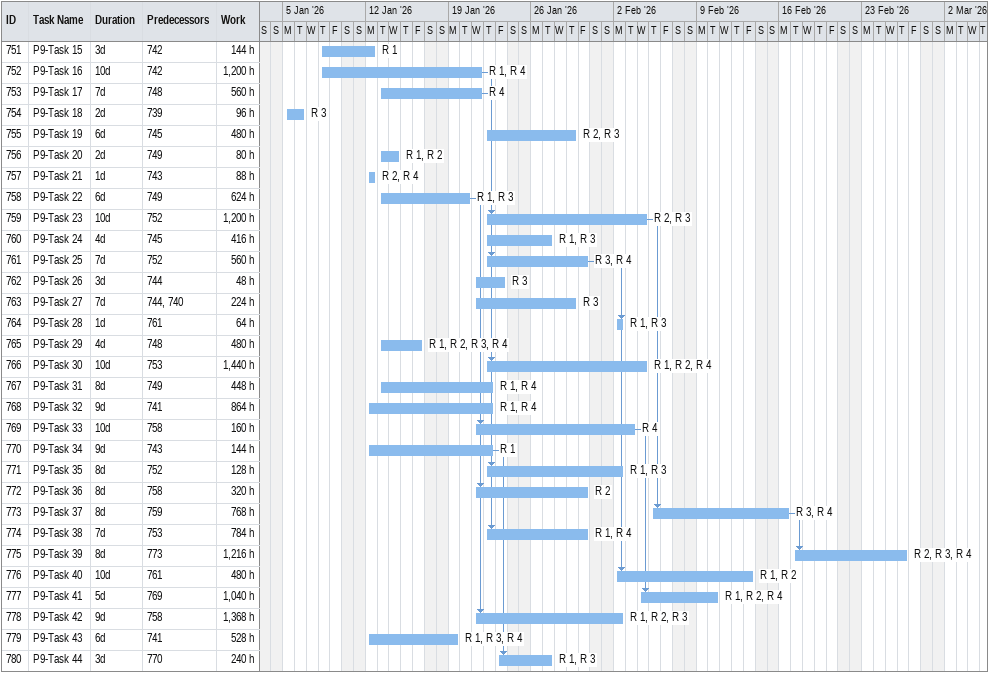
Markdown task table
| ID | Task | Duration | Start | Finish | Predecessors | Resources | Work (h) |
|---|---|---|---|---|---|---|---|
| 751 | P9-Task 15 | 3d | 2026-01-08 | 2026-01-12 | 742 | R 1 | 144 |
| 752 | P9-Task 16 | 10d | 2026-01-08 | 2026-01-21 | 742 | R 1, R 4 | 1200 |
| 753 | P9-Task 17 | 7d | 2026-01-13 | 2026-01-21 | 748 | R 4 | 560 |
| 754 | P9-Task 18 | 2d | 2026-01-05 | 2026-01-06 | 739 | R 3 | 96 |
| 755 | P9-Task 19 | 6d | 2026-01-22 | 2026-01-29 | 745 | R 2, R 3 | 480 |
| 756 | P9-Task 20 | 2d | 2026-01-13 | 2026-01-14 | 749 | R 1, R 2 | 80 |
| 757 | P9-Task 21 | 1d | 2026-01-12 | 2026-01-12 | 743 | R 2, R 4 | 88 |
| 758 | P9-Task 22 | 6d | 2026-01-13 | 2026-01-20 | 749 | R 1, R 3 | 624 |
| 759 | P9-Task 23 | 10d | 2026-01-22 | 2026-02-04 | 752 | R 2, R 3 | 1200 |
| 760 | P9-Task 24 | 4d | 2026-01-22 | 2026-01-27 | 745 | R 1, R 3 | 416 |
| 761 | P9-Task 25 | 7d | 2026-01-22 | 2026-01-30 | 752 | R 3, R 4 | 560 |
| 762 | P9-Task 26 | 3d | 2026-01-21 | 2026-01-23 | 744 | R 3 | 48 |
| 763 | P9-Task 27 | 7d | 2026-01-21 | 2026-01-29 | 744, 740 | R 3 | 224 |
| 764 | P9-Task 28 | 1d | 2026-02-02 | 2026-02-02 | 761 | R 1, R 3 | 64 |
| 765 | P9-Task 29 | 4d | 2026-01-13 | 2026-01-16 | 748 | R 1, R 2, R 3, R 4 | 480 |
| 766 | P9-Task 30 | 10d | 2026-01-22 | 2026-02-04 | 753 | R 1, R 2, R 4 | 1440 |
| 767 | P9-Task 31 | 8d | 2026-01-13 | 2026-01-22 | 749 | R 1, R 4 | 448 |
| 768 | P9-Task 32 | 9d | 2026-01-12 | 2026-01-22 | 741 | R 1, R 4 | 864 |
| 769 | P9-Task 33 | 10d | 2026-01-21 | 2026-02-03 | 758 | R 4 | 160 |
| 770 | P9-Task 34 | 9d | 2026-01-12 | 2026-01-22 | 743 | R 1 | 144 |
| 771 | P9-Task 35 | 8d | 2026-01-22 | 2026-02-02 | 752 | R 1, R 3 | 128 |
| 772 | P9-Task 36 | 8d | 2026-01-21 | 2026-01-30 | 758 | R 2 | 320 |
| 773 | P9-Task 37 | 8d | 2026-02-05 | 2026-02-16 | 759 | R 3, R 4 | 768 |
| 774 | P9-Task 38 | 7d | 2026-01-22 | 2026-01-30 | 753 | R 1, R 4 | 784 |
| 775 | P9-Task 39 | 8d | 2026-02-17 | 2026-02-26 | 773 | R 2, R 3, R 4 | 1216 |
| 776 | P9-Task 40 | 10d | 2026-02-02 | 2026-02-13 | 761 | R 1, R 2 | 480 |
| 777 | P9-Task 41 | 5d | 2026-02-04 | 2026-02-10 | 769 | R 1, R 2, R 4 | 1040 |
| 778 | P9-Task 42 | 9d | 2026-01-21 | 2026-02-02 | 758 | R 1, R 2, R 3 | 1368 |
| 779 | P9-Task 43 | 6d | 2026-01-12 | 2026-01-19 | 741 | R 1, R 3, R 4 | 528 |
| 780 | P9-Task 44 | 3d | 2026-01-23 | 2026-01-27 | 770 | R 1, R 3 | 240 |
